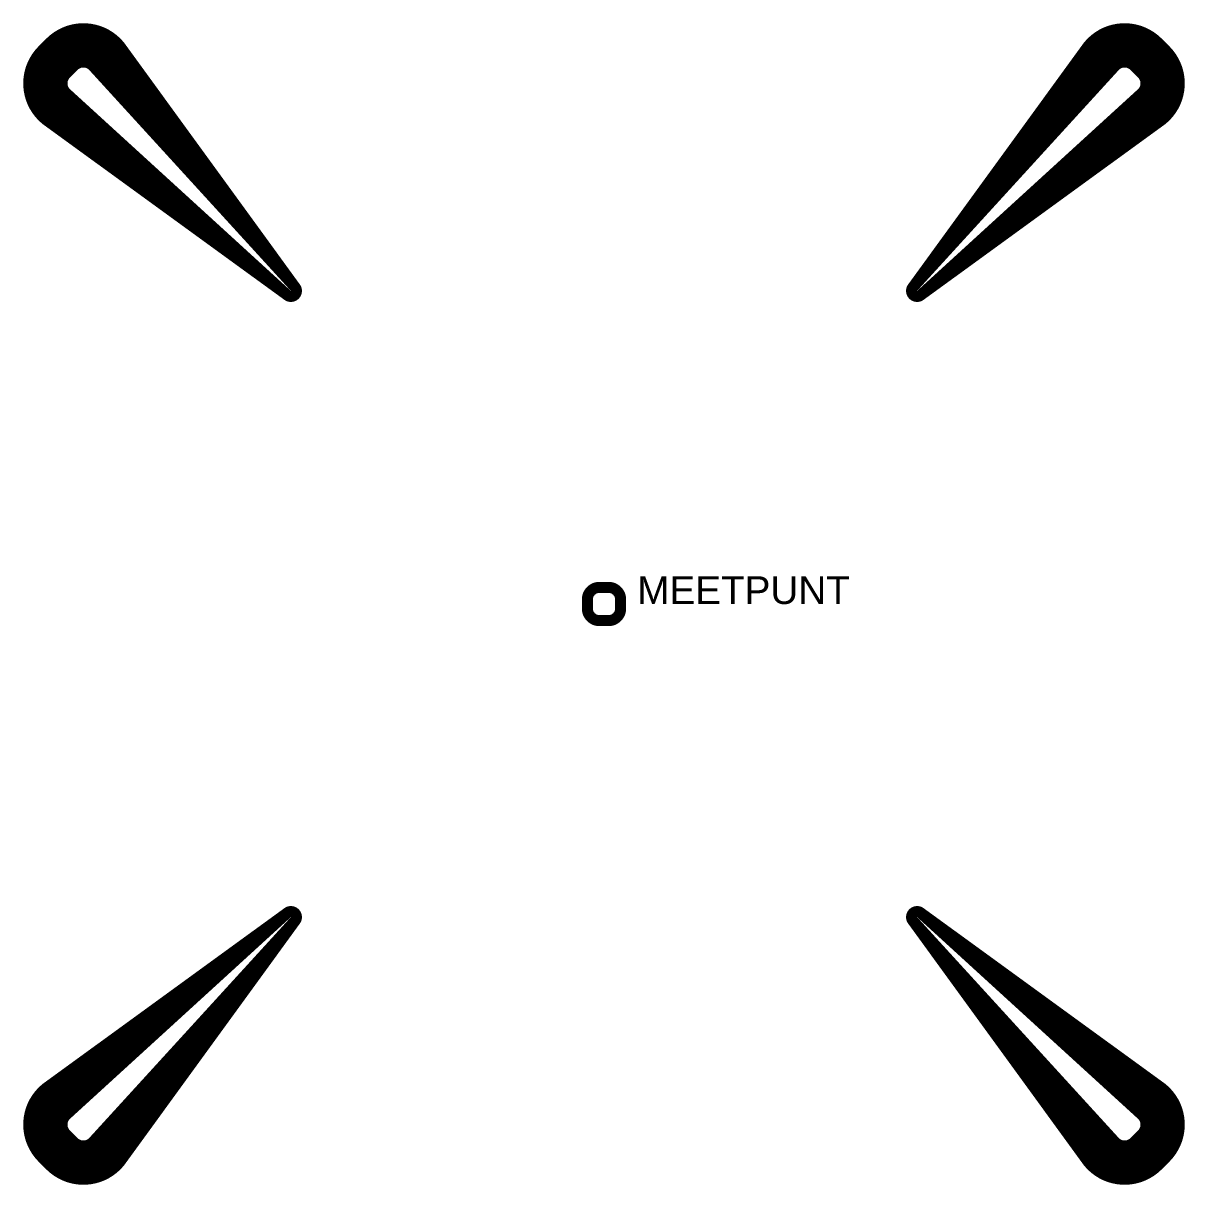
# Model space of a CAD drawing. Header units: metres. Extents: x -105 to 105, y -105 to 105.
import ezdxf

# ---------------------------------------------------------------- set-up
doc = ezdxf.new("R2010")
doc.units = ezdxf.units.M
doc.layers.add('0P TE LOSSEN', color=6, linetype='Continuous')
doc.styles.get("Standard").update_dxf_attribs({"font": 'arial.ttf'})

msp = doc.modelspace()

# ---------------------------------------------------------------- linework, layer by layer
at = {"layer": '0P TE LOSSEN', "linetype": 'Continuous'}
for points in [[(-97.9, 99.32, 8, 8, 0), (-99.32, 97.9, 8, 8, 0.444134), (-98.91, 89.82, 8, 2, 0), (-57.2, 55.79, 2, 2, 0.903718), (-55.79, 57.2, 2, 8, 0), (-89.82, 98.91, 8, 8, 0.444134)], [(97.9, 99.32, 8, 8, 0), (99.32, 97.9, 8, 8, -0.444134), (98.91, 89.82, 8, 2, 0), (57.2, 55.79, 2, 2, -0.903718), (55.79, 57.2, 2, 8, 0), (89.82, 98.91, 8, 8, -0.444134)], [(-97.9, -99.32, 8, 8, 0), (-99.32, -97.9, 8, 8, -0.444134), (-98.91, -89.82, 8, 2, 0), (-57.2, -55.79, 2, 2, -0.903718), (-55.79, -57.2, 2, 8, 0), (-89.82, -98.91, 8, 8, -0.444134)], [(97.9, -99.32, 8, 8, 0), (99.32, -97.9, 8, 8, 0.444134), (98.91, -89.82, 8, 2, 0), (57.2, -55.79, 2, 2, 0.903718), (55.79, -57.2, 2, 8, 0), (89.82, -98.91, 8, 8, 0.444134)]]:
    msp.add_lwpolyline(points, format="xyseb", close=True, dxfattribs=at)
at = {"layer": '0P TE LOSSEN', "linetype": 'Continuous', "const_width": 2}
msp.add_lwpolyline([(3, -0.83), (3, 0.83, 0.414212), (0.83, 3), (-0.83, 3, 0.414209), (-3, 0.83), (-3, -0.83, 0.414206), (-0.83, -3), (0.83, -3, 0.414209), (3, -0.83, 0.414209)], format="xyb", dxfattribs=at)

# ---------------------------------------------------------------- texts
at = {"layer": '0P TE LOSSEN', "linetype": 'Continuous'}
msp.add_attdef('MEETPUNT', (6, 0), '', height=5, dxfattribs=at)

doc.saveas('drawing.dxf')
